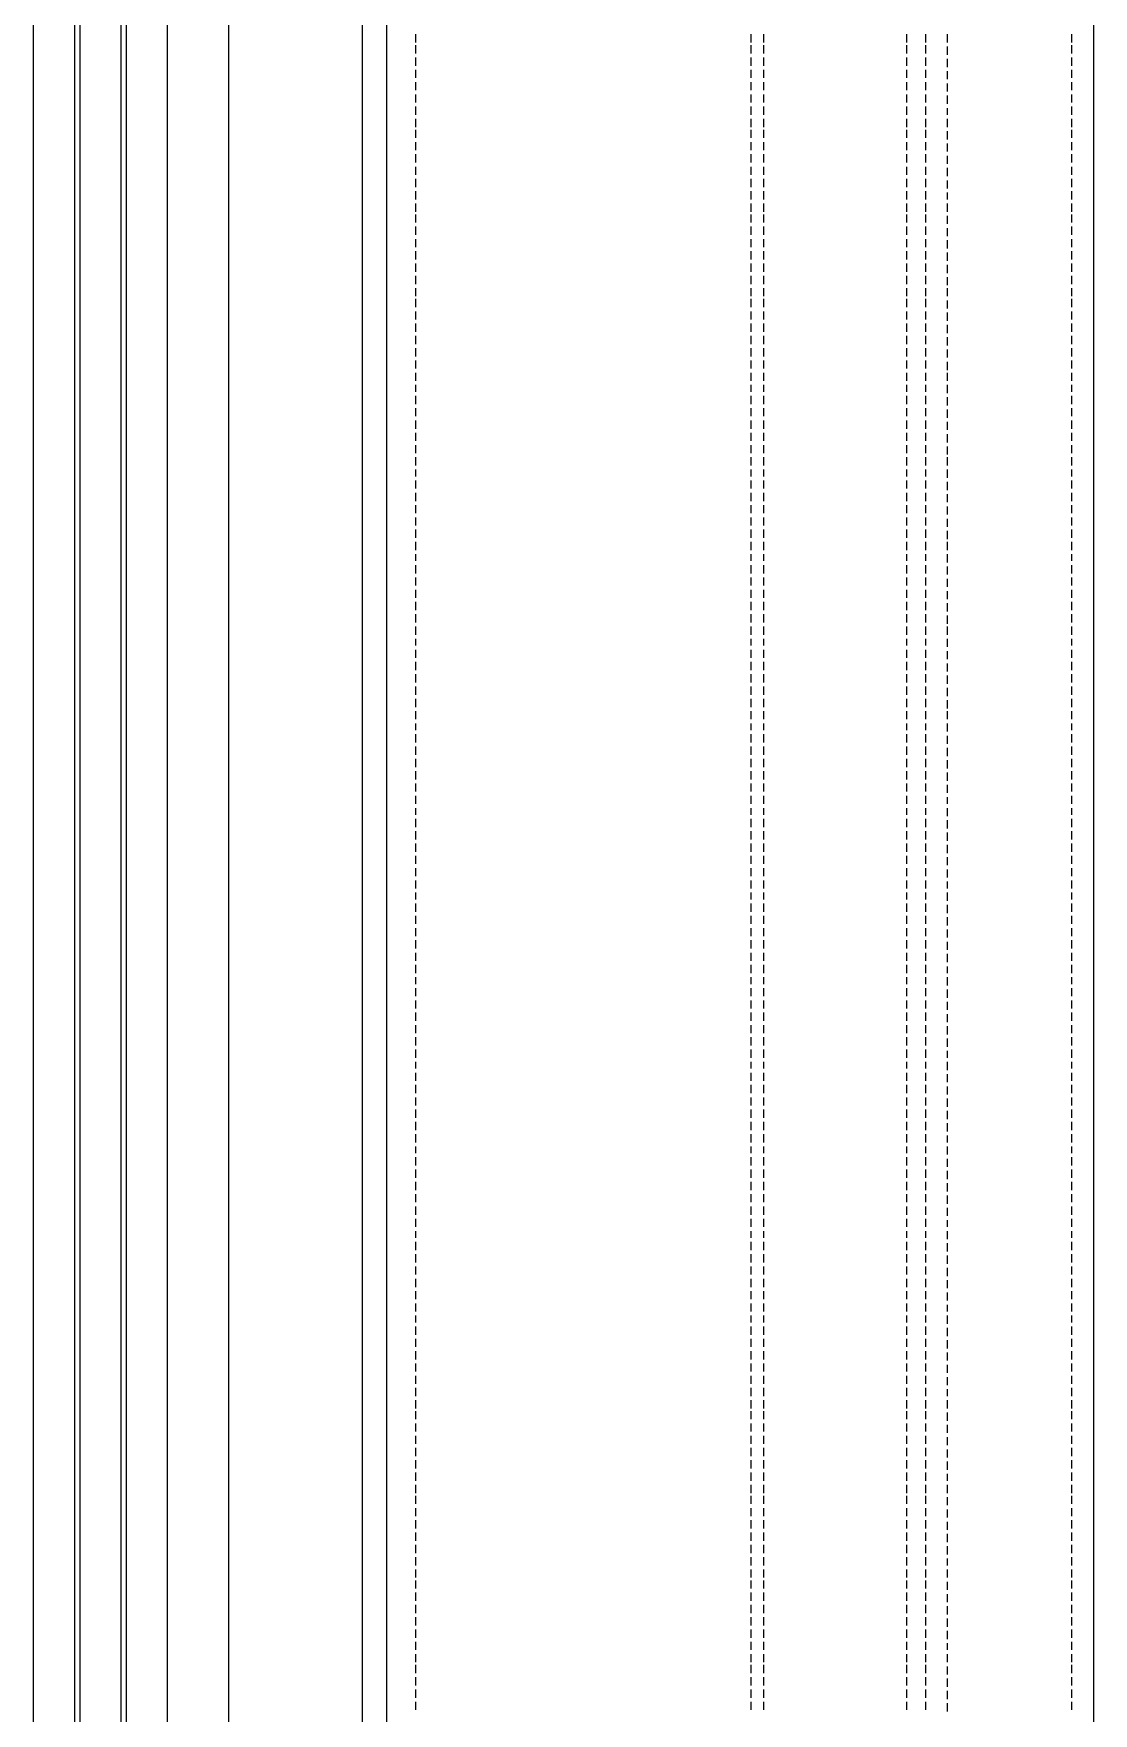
# Model space of a CAD drawing. Header units: millimetres. Extents: x 14345 to 64157, y -11631 to -3212.
# Drawn here: x 18835 to 19657, y -10333 to -9030 of the extents above; entities that cross this region are included whole.
import ezdxf

# ---------------------------------------------------------------- set-up
doc = ezdxf.new("R2010")
doc.units = ezdxf.units.MM
doc.header["$MEASUREMENT"] = 0
doc.layers.add('NewA-Zz_30_30-P_ExternalReferenceDrawing', color=7, linetype='Continuous')

msp = doc.modelspace()

# ---------------------------------------------------------------- linework, layer by layer
at = {"layer": 'NewA-Zz_30_30-P_ExternalReferenceDrawing', "linetype": 'Continuous', "flags": 128}
for points in [[(18834.6, -11313.3), (18834.6, -7577.4), (19089.6, -7577.4), (19089.6, -11313.3)], [(18866.3, -7577.4), (18866.3, -11313.3)], [(18870.5, -7577.4), (18870.5, -11313.3)], [(18902.3, -7577.4), (18902.3, -11313.3)], [(18906.5, -7577.4), (18906.5, -11313.3)], [(18938.3, -7577.4), (18938.3, -11313.3)], [(18985.9, -7577.4), (18985.9, -11313.3)], [(19108.7, -7783.8), (19656.9, -7783.8), (19656.9, -11313.3)], [(19108.7, -11313.3), (19108.7, -7783.8), (19656.9, -7783.8)], [(19130.9, -9030.5), (19130.9, -9036.9)], [(19130.9, -9039), (19130.9, -9045.3)], [(19391.2, -9030.5), (19391.2, -9036.9)], [(19391.2, -9039), (19391.2, -9045.3)], [(19400.8, -9030.5), (19400.8, -9036.9)], [(19400.8, -9039), (19400.8, -9045.3)], [(19511.9, -9030.5), (19511.9, -9036.9)], [(19511.9, -9039), (19511.9, -9045.3)], [(19526.7, -9030.5), (19526.7, -9036.9)], [(19526.7, -9039), (19526.7, -9045.3)], [(19543.6, -9036.9), (19543.6, -9030.5)], [(19543.6, -9046.4), (19543.6, -9040)], [(19639.9, -9030.5), (19639.9, -9036.9)], [(19639.9, -9039), (19639.9, -9045.3)], [(19130.9, -9048.5), (19130.9, -9054.9)], [(19391.2, -9048.5), (19391.2, -9054.9)], [(19400.8, -9048.5), (19400.8, -9054.9)], [(19511.9, -9048.5), (19511.9, -9054.9)], [(19526.7, -9048.5), (19526.7, -9054.9)], [(19543.6, -9055.9), (19543.6, -9049.6)], [(19639.9, -9048.5), (19639.9, -9054.9)], [(19130.9, -9058), (19130.9, -9064.4)], [(19391.2, -9058), (19391.2, -9064.4)], [(19400.8, -9058), (19400.8, -9064.4)], [(19511.9, -9058), (19511.9, -9064.4)], [(19526.7, -9058), (19526.7, -9064.4)], [(19543.6, -9065.4), (19543.6, -9059.1)], [(19639.9, -9058), (19639.9, -9064.4)], [(19130.9, -9067.6), (19130.9, -9073.9)], [(19130.9, -9077.1), (19130.9, -9083.4)], [(19391.2, -9067.6), (19391.2, -9073.9)], [(19391.2, -9077.1), (19391.2, -9083.4)], [(19400.8, -9067.6), (19400.8, -9073.9)], [(19400.8, -9077.1), (19400.8, -9083.4)], [(19511.9, -9067.6), (19511.9, -9073.9)], [(19511.9, -9077.1), (19511.9, -9083.4)], [(19526.7, -9067.6), (19526.7, -9073.9)], [(19526.7, -9077.1), (19526.7, -9083.4)], [(19543.6, -9075), (19543.6, -9068.6)], [(19543.6, -9084.5), (19543.6, -9078.1)], [(19639.9, -9067.6), (19639.9, -9073.9)], [(19639.9, -9077.1), (19639.9, -9083.4)], [(19130.9, -9086.6), (19130.9, -9093)], [(19391.2, -9086.6), (19391.2, -9093)], [(19400.8, -9086.6), (19400.8, -9093)], [(19511.9, -9086.6), (19511.9, -9093)], [(19526.7, -9086.6), (19526.7, -9093)], [(19543.6, -9093), (19543.6, -9087.7)], [(19639.9, -9086.6), (19639.9, -9093)], [(19130.9, -9096.1), (19130.9, -9102.5)], [(19130.9, -9104.6), (19130.9, -9110.9)], [(19391.2, -9096.1), (19391.2, -9102.5)], [(19391.2, -9104.6), (19391.2, -9110.9)], [(19400.8, -9096.1), (19400.8, -9102.5)], [(19400.8, -9104.6), (19400.8, -9110.9)], [(19511.9, -9096.1), (19511.9, -9102.5)], [(19511.9, -9104.6), (19511.9, -9110.9)], [(19526.7, -9096.1), (19526.7, -9102.5)], [(19526.7, -9104.6), (19526.7, -9110.9)], [(19543.6, -9102.5), (19543.6, -9096.1)], [(19543.6, -9112), (19543.6, -9105.7)], [(19639.9, -9096.1), (19639.9, -9102.5)], [(19639.9, -9104.6), (19639.9, -9110.9)], [(19130.9, -9114.1), (19130.9, -9120.5)], [(19391.2, -9114.1), (19391.2, -9120.5)], [(19400.8, -9114.1), (19400.8, -9120.5)], [(19511.9, -9114.1), (19511.9, -9120.5)], [(19526.7, -9114.1), (19526.7, -9120.5)], [(19543.6, -9121.5), (19543.6, -9115.2)], [(19639.9, -9114.1), (19639.9, -9120.5)], [(19130.9, -9123.6), (19130.9, -9130)], [(19391.2, -9123.6), (19391.2, -9130)], [(19400.8, -9123.6), (19400.8, -9130)], [(19511.9, -9123.6), (19511.9, -9130)], [(19526.7, -9123.6), (19526.7, -9130)], [(19543.6, -9131.1), (19543.6, -9124.7)], [(19639.9, -9123.6), (19639.9, -9130)], [(19130.9, -9133.2), (19130.9, -9139.5)], [(19130.9, -9142.7), (19130.9, -9149)], [(19391.2, -9133.2), (19391.2, -9139.5)], [(19391.2, -9142.7), (19391.2, -9149)], [(19400.8, -9133.2), (19400.8, -9139.5)], [(19400.8, -9142.7), (19400.8, -9149)], [(19511.9, -9133.2), (19511.9, -9139.5)], [(19511.9, -9142.7), (19511.9, -9149)], [(19526.7, -9133.2), (19526.7, -9139.5)], [(19526.7, -9142.7), (19526.7, -9149)], [(19543.6, -9140.6), (19543.6, -9134.2)], [(19543.6, -9150.1), (19543.6, -9143.8)], [(19639.9, -9133.2), (19639.9, -9139.5)], [(19639.9, -9142.7), (19639.9, -9149)], [(19130.9, -9152.2), (19130.9, -9158.6)], [(19391.2, -9152.2), (19391.2, -9158.6)], [(19400.8, -9152.2), (19400.8, -9158.6)], [(19511.9, -9152.2), (19511.9, -9158.6)], [(19526.7, -9152.2), (19526.7, -9158.6)], [(19543.6, -9158.6), (19543.6, -9153.3)], [(19639.9, -9152.2), (19639.9, -9158.6)], [(19130.9, -9161.7), (19130.9, -9168.1)], [(19130.9, -9170.2), (19130.9, -9176.6)], [(19391.2, -9161.7), (19391.2, -9168.1)], [(19391.2, -9170.2), (19391.2, -9176.6)], [(19400.8, -9161.7), (19400.8, -9168.1)], [(19400.8, -9170.2), (19400.8, -9176.6)], [(19511.9, -9161.7), (19511.9, -9168.1)], [(19511.9, -9170.2), (19511.9, -9176.6)], [(19526.7, -9161.7), (19526.7, -9168.1)], [(19526.7, -9170.2), (19526.7, -9176.6)], [(19543.6, -9168.1), (19543.6, -9161.7)], [(19543.6, -9177.6), (19543.6, -9171.3)], [(19639.9, -9161.7), (19639.9, -9168.1)], [(19639.9, -9170.2), (19639.9, -9176.6)], [(19130.9, -9179.7), (19130.9, -9186.1)], [(19391.2, -9179.7), (19391.2, -9186.1)], [(19400.8, -9179.7), (19400.8, -9186.1)], [(19511.9, -9179.7), (19511.9, -9186.1)], [(19526.7, -9179.7), (19526.7, -9186.1)], [(19543.6, -9187.1), (19543.6, -9180.8)], [(19639.9, -9179.7), (19639.9, -9186.1)], [(19130.9, -9189.3), (19130.9, -9195.6)], [(19391.2, -9189.3), (19391.2, -9195.6)], [(19400.8, -9189.3), (19400.8, -9195.6)], [(19511.9, -9189.3), (19511.9, -9195.6)], [(19526.7, -9189.3), (19526.7, -9195.6)], [(19543.6, -9196.7), (19543.6, -9190.3)], [(19639.9, -9189.3), (19639.9, -9195.6)], [(19130.9, -9198.8), (19130.9, -9205.1)], [(19130.9, -9208.3), (19130.9, -9214.7)], [(19391.2, -9198.8), (19391.2, -9205.1)], [(19391.2, -9208.3), (19391.2, -9214.7)], [(19400.8, -9198.8), (19400.8, -9205.1)], [(19400.8, -9208.3), (19400.8, -9214.7)], [(19511.9, -9198.8), (19511.9, -9205.1)], [(19511.9, -9208.3), (19511.9, -9214.7)], [(19526.7, -9198.8), (19526.7, -9205.1)], [(19526.7, -9208.3), (19526.7, -9214.7)], [(19543.6, -9206.2), (19543.6, -9199.8)], [(19543.6, -9215.7), (19543.6, -9209.4)], [(19639.9, -9198.8), (19639.9, -9205.1)], [(19639.9, -9208.3), (19639.9, -9214.7)], [(19130.9, -9217.8), (19130.9, -9224.2)], [(19391.2, -9217.8), (19391.2, -9224.2)], [(19400.8, -9217.8), (19400.8, -9224.2)], [(19511.9, -9217.8), (19511.9, -9224.2)], [(19526.7, -9217.8), (19526.7, -9224.2)], [(19543.6, -9225.2), (19543.6, -9218.9)], [(19639.9, -9217.8), (19639.9, -9224.2)], [(19130.9, -9227.4), (19130.9, -9233.7)], [(19130.9, -9235.8), (19130.9, -9242.2)], [(19391.2, -9227.4), (19391.2, -9233.7)], [(19391.2, -9235.8), (19391.2, -9242.2)], [(19400.8, -9227.4), (19400.8, -9233.7)], [(19400.8, -9235.8), (19400.8, -9242.2)], [(19511.9, -9227.4), (19511.9, -9233.7)], [(19511.9, -9235.8), (19511.9, -9242.2)], [(19526.7, -9227.4), (19526.7, -9233.7)], [(19526.7, -9235.8), (19526.7, -9242.2)], [(19543.6, -9233.7), (19543.6, -9227.4)], [(19543.6, -9243.2), (19543.6, -9236.9)], [(19639.9, -9227.4), (19639.9, -9233.7)], [(19639.9, -9235.8), (19639.9, -9242.2)], [(19130.9, -9245.4), (19130.9, -9251.7)], [(19391.2, -9245.4), (19391.2, -9251.7)], [(19400.8, -9245.4), (19400.8, -9251.7)], [(19511.9, -9245.4), (19511.9, -9251.7)], [(19526.7, -9245.4), (19526.7, -9251.7)], [(19543.6, -9252.8), (19543.6, -9246.4)], [(19639.9, -9245.4), (19639.9, -9251.7)], [(19130.9, -9254.9), (19130.9, -9261.2)], [(19391.2, -9254.9), (19391.2, -9261.2)], [(19400.8, -9254.9), (19400.8, -9261.2)], [(19511.9, -9254.9), (19511.9, -9261.2)], [(19526.7, -9254.9), (19526.7, -9261.2)], [(19543.6, -9262.3), (19543.6, -9255.9)], [(19639.9, -9254.9), (19639.9, -9261.2)], [(19130.9, -9264.4), (19130.9, -9270.8)], [(19130.9, -9273.9), (19130.9, -9280.3)], [(19391.2, -9264.4), (19391.2, -9270.8)], [(19391.2, -9273.9), (19391.2, -9280.3)], [(19400.8, -9264.4), (19400.8, -9270.8)], [(19400.8, -9273.9), (19400.8, -9280.3)], [(19511.9, -9264.4), (19511.9, -9270.8)], [(19511.9, -9273.9), (19511.9, -9280.3)], [(19526.7, -9264.4), (19526.7, -9270.8)], [(19526.7, -9273.9), (19526.7, -9280.3)], [(19543.6, -9271.8), (19543.6, -9265.5)], [(19543.6, -9281.3), (19543.6, -9275)], [(19639.9, -9264.4), (19639.9, -9270.8)], [(19639.9, -9273.9), (19639.9, -9280.3)], [(19130.9, -9283.5), (19130.9, -9289.8)], [(19391.2, -9283.5), (19391.2, -9289.8)], [(19400.8, -9283.5), (19400.8, -9289.8)], [(19511.9, -9283.5), (19511.9, -9289.8)], [(19526.7, -9283.5), (19526.7, -9289.8)], [(19543.6, -9290.9), (19543.6, -9284.5)], [(19639.9, -9283.5), (19639.9, -9289.8)], [(19130.9, -9293), (19130.9, -9299.3)], [(19391.2, -9293), (19391.2, -9299.3)], [(19400.8, -9293), (19400.8, -9299.3)], [(19511.9, -9293), (19511.9, -9299.3)], [(19526.7, -9293), (19526.7, -9299.3)], [(19543.6, -9299.3), (19543.6, -9293)], [(19639.9, -9293), (19639.9, -9299.3)], [(19130.9, -9302.5), (19130.9, -9307.8)], [(19130.9, -9311), (19130.9, -9317.3)], [(19391.2, -9302.5), (19391.2, -9307.8)], [(19391.2, -9311), (19391.2, -9317.3)], [(19400.8, -9302.5), (19400.8, -9307.8)], [(19400.8, -9311), (19400.8, -9317.3)], [(19511.9, -9302.5), (19511.9, -9307.8)], [(19511.9, -9311), (19511.9, -9317.3)], [(19526.7, -9302.5), (19526.7, -9307.8)], [(19526.7, -9311), (19526.7, -9317.3)], [(19543.6, -9308.9), (19543.6, -9302.5)], [(19543.6, -9318.4), (19543.6, -9312)], [(19639.9, -9302.5), (19639.9, -9307.8)], [(19639.9, -9311), (19639.9, -9317.3)], [(19130.9, -9320.5), (19130.9, -9326.8)], [(19391.2, -9320.5), (19391.2, -9326.8)], [(19400.8, -9320.5), (19400.8, -9326.8)], [(19511.9, -9320.5), (19511.9, -9326.8)], [(19526.7, -9320.5), (19526.7, -9326.8)], [(19543.6, -9327.9), (19543.6, -9321.6)], [(19639.9, -9320.5), (19639.9, -9326.8)], [(19130.9, -9330), (19130.9, -9336.4)], [(19130.9, -9339.5), (19130.9, -9345.9)], [(19391.2, -9330), (19391.2, -9336.4)], [(19391.2, -9339.5), (19391.2, -9345.9)], [(19400.8, -9330), (19400.8, -9336.4)], [(19400.8, -9339.5), (19400.8, -9345.9)], [(19511.9, -9330), (19511.9, -9336.4)], [(19511.9, -9339.5), (19511.9, -9345.9)], [(19526.7, -9330), (19526.7, -9336.4)], [(19526.7, -9339.5), (19526.7, -9345.9)], [(19543.6, -9337.4), (19543.6, -9331.1)], [(19543.6, -9347), (19543.6, -9340.6)], [(19639.9, -9330), (19639.9, -9336.4)], [(19639.9, -9339.5), (19639.9, -9345.9)], [(19130.9, -9349.1), (19130.9, -9355.4)], [(19391.2, -9349.1), (19391.2, -9355.4)], [(19400.8, -9349.1), (19400.8, -9355.4)], [(19511.9, -9349.1), (19511.9, -9355.4)], [(19526.7, -9349.1), (19526.7, -9355.4)], [(19543.6, -9356.5), (19543.6, -9350.1)], [(19639.9, -9349.1), (19639.9, -9355.4)], [(19130.9, -9358.6), (19130.9, -9364.9)], [(19391.2, -9358.6), (19391.2, -9364.9)], [(19400.8, -9358.6), (19400.8, -9364.9)], [(19511.9, -9358.6), (19511.9, -9364.9)], [(19526.7, -9358.6), (19526.7, -9364.9)], [(19543.6, -9364.9), (19543.6, -9358.6)], [(19639.9, -9358.6), (19639.9, -9364.9)], [(19130.9, -9368.1), (19130.9, -9373.4)], [(19130.9, -9376.6), (19130.9, -9382.9)], [(19391.2, -9368.1), (19391.2, -9373.4)], [(19391.2, -9376.6), (19391.2, -9382.9)], [(19400.8, -9368.1), (19400.8, -9373.4)], [(19400.8, -9376.6), (19400.8, -9382.9)], [(19511.9, -9368.1), (19511.9, -9373.4)], [(19511.9, -9376.6), (19511.9, -9382.9)], [(19526.7, -9368.1), (19526.7, -9373.4)], [(19526.7, -9376.6), (19526.7, -9382.9)], [(19543.6, -9374.5), (19543.6, -9368.1)], [(19543.6, -9384), (19543.6, -9377.6)], [(19639.9, -9368.1), (19639.9, -9373.4)], [(19639.9, -9376.6), (19639.9, -9382.9)], [(19130.9, -9386.1), (19130.9, -9392.5)], [(19391.2, -9386.1), (19391.2, -9392.5)], [(19400.8, -9386.1), (19400.8, -9392.5)], [(19511.9, -9386.1), (19511.9, -9392.5)], [(19526.7, -9386.1), (19526.7, -9392.5)], [(19543.6, -9393.5), (19543.6, -9387.2)], [(19639.9, -9386.1), (19639.9, -9392.5)], [(19130.9, -9395.6), (19130.9, -9402)], [(19130.9, -9405.2), (19130.9, -9411.5)], [(19391.2, -9395.6), (19391.2, -9402)], [(19391.2, -9405.2), (19391.2, -9411.5)], [(19400.8, -9395.6), (19400.8, -9402)], [(19400.8, -9405.2), (19400.8, -9411.5)], [(19511.9, -9395.6), (19511.9, -9402)], [(19511.9, -9405.2), (19511.9, -9411.5)], [(19526.7, -9395.6), (19526.7, -9402)], [(19526.7, -9405.2), (19526.7, -9411.5)], [(19543.6, -9403), (19543.6, -9396.7)], [(19543.6, -9412.6), (19543.6, -9406.2)], [(19639.9, -9395.6), (19639.9, -9402)], [(19639.9, -9405.2), (19639.9, -9411.5)], [(19130.9, -9414.7), (19130.9, -9421)], [(19391.2, -9414.7), (19391.2, -9421)], [(19400.8, -9414.7), (19400.8, -9421)], [(19511.9, -9414.7), (19511.9, -9421)], [(19526.7, -9414.7), (19526.7, -9421)], [(19543.6, -9422.1), (19543.6, -9415.7)], [(19639.9, -9414.7), (19639.9, -9421)], [(19130.9, -9424.2), (19130.9, -9430.6)], [(19391.2, -9424.2), (19391.2, -9430.6)], [(19400.8, -9424.2), (19400.8, -9430.6)], [(19511.9, -9424.2), (19511.9, -9430.6)], [(19526.7, -9424.2), (19526.7, -9430.6)], [(19543.6, -9430.6), (19543.6, -9424.2)], [(19639.9, -9424.2), (19639.9, -9430.6)], [(19130.9, -9433.7), (19130.9, -9439)], [(19130.9, -9442.2), (19130.9, -9448.6)], [(19391.2, -9433.7), (19391.2, -9439)], [(19391.2, -9442.2), (19391.2, -9448.6)], [(19400.8, -9433.7), (19400.8, -9439)], [(19400.8, -9442.2), (19400.8, -9448.6)], [(19511.9, -9433.7), (19511.9, -9439)], [(19511.9, -9442.2), (19511.9, -9448.6)], [(19526.7, -9433.7), (19526.7, -9439)], [(19526.7, -9442.2), (19526.7, -9448.6)], [(19543.6, -9440.1), (19543.6, -9433.7)], [(19543.6, -9449.6), (19543.6, -9443.3)], [(19639.9, -9433.7), (19639.9, -9439)], [(19639.9, -9442.2), (19639.9, -9448.6)], [(19130.9, -9451.7), (19130.9, -9458.1)], [(19391.2, -9451.7), (19391.2, -9458.1)], [(19400.8, -9451.7), (19400.8, -9458.1)], [(19511.9, -9451.7), (19511.9, -9458.1)], [(19526.7, -9451.7), (19526.7, -9458.1)], [(19543.6, -9459.1), (19543.6, -9452.8)], [(19639.9, -9451.7), (19639.9, -9458.1)], [(19130.9, -9461.3), (19130.9, -9467.6)], [(19130.9, -9470.8), (19130.9, -9477.1)], [(19391.2, -9461.3), (19391.2, -9467.6)], [(19391.2, -9470.8), (19391.2, -9477.1)], [(19400.8, -9461.3), (19400.8, -9467.6)], [(19400.8, -9470.8), (19400.8, -9477.1)], [(19511.9, -9461.3), (19511.9, -9467.6)], [(19511.9, -9470.8), (19511.9, -9477.1)], [(19526.7, -9461.3), (19526.7, -9467.6)], [(19526.7, -9470.8), (19526.7, -9477.1)], [(19543.6, -9468.7), (19543.6, -9462.3)], [(19639.9, -9461.3), (19639.9, -9467.6)], [(19639.9, -9470.8), (19639.9, -9477.1)], [(19130.9, -9480.3), (19130.9, -9486.7)], [(19391.2, -9480.3), (19391.2, -9486.7)], [(19400.8, -9480.3), (19400.8, -9486.7)], [(19511.9, -9480.3), (19511.9, -9486.7)], [(19526.7, -9480.3), (19526.7, -9486.7)], [(19543.6, -9478.2), (19543.6, -9471.8)], [(19543.6, -9487.7), (19543.6, -9481.4)], [(19639.9, -9480.3), (19639.9, -9486.7)], [(19130.9, -9489.8), (19130.9, -9496.2)], [(19391.2, -9489.8), (19391.2, -9496.2)], [(19400.8, -9489.8), (19400.8, -9496.2)], [(19511.9, -9489.8), (19511.9, -9496.2)], [(19526.7, -9489.8), (19526.7, -9496.2)], [(19543.6, -9496.2), (19543.6, -9489.8)], [(19639.9, -9489.8), (19639.9, -9496.2)], [(19130.9, -9499.4), (19130.9, -9504.6)], [(19130.9, -9507.8), (19130.9, -9514.2)], [(19391.2, -9499.4), (19391.2, -9504.6)], [(19391.2, -9507.8), (19391.2, -9514.2)], [(19400.8, -9499.4), (19400.8, -9504.6)], [(19400.8, -9507.8), (19400.8, -9514.2)], [(19511.9, -9499.4), (19511.9, -9504.6)], [(19511.9, -9507.8), (19511.9, -9514.2)], [(19526.7, -9499.4), (19526.7, -9504.6)], [(19526.7, -9507.8), (19526.7, -9514.2)], [(19543.6, -9505.7), (19543.6, -9499.4)], [(19543.6, -9515.2), (19543.6, -9508.9)], [(19639.9, -9499.4), (19639.9, -9504.6)], [(19639.9, -9507.8), (19639.9, -9514.2)], [(19130.9, -9517.3), (19130.9, -9523.7)], [(19391.2, -9517.3), (19391.2, -9523.7)], [(19400.8, -9517.3), (19400.8, -9523.7)], [(19511.9, -9517.3), (19511.9, -9523.7)], [(19526.7, -9517.3), (19526.7, -9523.7)], [(19543.6, -9524.8), (19543.6, -9518.4)], [(19639.9, -9517.3), (19639.9, -9523.7)], [(19130.9, -9526.9), (19130.9, -9533.2)], [(19130.9, -9536.4), (19130.9, -9542.7)], [(19391.2, -9526.9), (19391.2, -9533.2)], [(19391.2, -9536.4), (19391.2, -9542.7)], [(19400.8, -9526.9), (19400.8, -9533.2)], [(19400.8, -9536.4), (19400.8, -9542.7)], [(19511.9, -9526.9), (19511.9, -9533.2)], [(19511.9, -9536.4), (19511.9, -9542.7)], [(19526.7, -9526.9), (19526.7, -9533.2)], [(19526.7, -9536.4), (19526.7, -9542.7)], [(19543.6, -9534.3), (19543.6, -9527.9)], [(19639.9, -9526.9), (19639.9, -9533.2)], [(19639.9, -9536.4), (19639.9, -9542.7)], [(19130.9, -9545.9), (19130.9, -9552.3)], [(19391.2, -9545.9), (19391.2, -9552.3)], [(19400.8, -9545.9), (19400.8, -9552.3)], [(19511.9, -9545.9), (19511.9, -9552.3)], [(19526.7, -9545.9), (19526.7, -9552.3)], [(19543.6, -9543.8), (19543.6, -9537.5)], [(19543.6, -9553.3), (19543.6, -9547)], [(19639.9, -9545.9), (19639.9, -9552.3)], [(19130.9, -9555.4), (19130.9, -9561.8)], [(19391.2, -9555.4), (19391.2, -9561.8)], [(19400.8, -9555.4), (19400.8, -9561.8)], [(19511.9, -9555.4), (19511.9, -9561.8)], [(19526.7, -9555.4), (19526.7, -9561.8)], [(19543.6, -9561.8), (19543.6, -9555.4)], [(19639.9, -9555.4), (19639.9, -9561.8)], [(19130.9, -9565), (19130.9, -9570.3)], [(19130.9, -9573.4), (19130.9, -9579.8)], [(19391.2, -9565), (19391.2, -9570.3)], [(19391.2, -9573.4), (19391.2, -9579.8)], [(19400.8, -9565), (19400.8, -9570.3)], [(19400.8, -9573.4), (19400.8, -9579.8)], [(19511.9, -9565), (19511.9, -9570.3)], [(19511.9, -9573.4), (19511.9, -9579.8)], [(19526.7, -9565), (19526.7, -9570.3)], [(19526.7, -9573.4), (19526.7, -9579.8)], [(19543.6, -9571.3), (19543.6, -9565)], [(19543.6, -9580.8), (19543.6, -9574.5)], [(19639.9, -9565), (19639.9, -9570.3)], [(19639.9, -9573.4), (19639.9, -9579.8)], [(19130.9, -9583), (19130.9, -9589.3)], [(19391.2, -9583), (19391.2, -9589.3)], [(19400.8, -9583), (19400.8, -9589.3)], [(19511.9, -9583), (19511.9, -9589.3)], [(19526.7, -9583), (19526.7, -9589.3)], [(19543.6, -9590.4), (19543.6, -9584)], [(19639.9, -9583), (19639.9, -9589.3)], [(19130.9, -9592.5), (19130.9, -9598.8)], [(19391.2, -9592.5), (19391.2, -9598.8)], [(19400.8, -9592.5), (19400.8, -9598.8)], [(19511.9, -9592.5), (19511.9, -9598.8)], [(19526.7, -9592.5), (19526.7, -9598.8)], [(19543.6, -9599.9), (19543.6, -9593.5)], [(19639.9, -9592.5), (19639.9, -9598.8)], [(19130.9, -9602), (19130.9, -9608.4)], [(19130.9, -9611.5), (19130.9, -9617.9)], [(19391.2, -9602), (19391.2, -9608.4)], [(19391.2, -9611.5), (19391.2, -9617.9)], [(19400.8, -9602), (19400.8, -9608.4)], [(19400.8, -9611.5), (19400.8, -9617.9)], [(19511.9, -9602), (19511.9, -9608.4)], [(19511.9, -9611.5), (19511.9, -9617.9)], [(19526.7, -9602), (19526.7, -9608.4)], [(19526.7, -9611.5), (19526.7, -9617.9)], [(19543.6, -9609.4), (19543.6, -9603.1)], [(19543.6, -9618.9), (19543.6, -9612.6)], [(19639.9, -9602), (19639.9, -9608.4)], [(19639.9, -9611.5), (19639.9, -9617.9)], [(19130.9, -9621.1), (19130.9, -9627.4)], [(19391.2, -9621.1), (19391.2, -9627.4)], [(19400.8, -9621.1), (19400.8, -9627.4)], [(19511.9, -9621.1), (19511.9, -9627.4)], [(19526.7, -9621.1), (19526.7, -9627.4)], [(19543.6, -9627.4), (19543.6, -9622.1)], [(19639.9, -9621.1), (19639.9, -9627.4)], [(19130.9, -9630.6), (19130.9, -9635.9)], [(19130.9, -9639.1), (19130.9, -9645.4)], [(19391.2, -9630.6), (19391.2, -9635.9)], [(19391.2, -9639.1), (19391.2, -9645.4)], [(19400.8, -9630.6), (19400.8, -9635.9)], [(19400.8, -9639.1), (19400.8, -9645.4)], [(19511.9, -9630.6), (19511.9, -9635.9)], [(19511.9, -9639.1), (19511.9, -9645.4)], [(19526.7, -9630.6), (19526.7, -9635.9)], [(19526.7, -9639.1), (19526.7, -9645.4)], [(19543.6, -9636.9), (19543.6, -9630.6)], [(19543.6, -9646.5), (19543.6, -9640.1)], [(19639.9, -9630.6), (19639.9, -9635.9)], [(19639.9, -9639.1), (19639.9, -9645.4)], [(19130.9, -9648.6), (19130.9, -9654.9)], [(19391.2, -9648.6), (19391.2, -9654.9)], [(19400.8, -9648.6), (19400.8, -9654.9)], [(19511.9, -9648.6), (19511.9, -9654.9)], [(19526.7, -9648.6), (19526.7, -9654.9)], [(19543.6, -9656), (19543.6, -9649.6)], [(19639.9, -9648.6), (19639.9, -9654.9)], [(19130.9, -9658.1), (19130.9, -9664.5)], [(19391.2, -9658.1), (19391.2, -9664.5)], [(19400.8, -9658.1), (19400.8, -9664.5)], [(19511.9, -9658.1), (19511.9, -9664.5)], [(19526.7, -9658.1), (19526.7, -9664.5)], [(19543.6, -9665.5), (19543.6, -9659.2)], [(19639.9, -9658.1), (19639.9, -9664.5)], [(19130.9, -9667.6), (19130.9, -9674)], [(19130.9, -9677.2), (19130.9, -9683.5)], [(19391.2, -9667.6), (19391.2, -9674)], [(19391.2, -9677.2), (19391.2, -9683.5)], [(19400.8, -9667.6), (19400.8, -9674)], [(19400.8, -9677.2), (19400.8, -9683.5)], [(19511.9, -9667.6), (19511.9, -9674)], [(19511.9, -9677.2), (19511.9, -9683.5)], [(19526.7, -9667.6), (19526.7, -9674)], [(19526.7, -9677.2), (19526.7, -9683.5)], [(19543.6, -9675), (19543.6, -9668.7)], [(19543.6, -9684.6), (19543.6, -9678.2)], [(19639.9, -9667.6), (19639.9, -9674)], [(19639.9, -9677.2), (19639.9, -9683.5)], [(19130.9, -9686.7), (19130.9, -9693)], [(19391.2, -9686.7), (19391.2, -9693)], [(19400.8, -9686.7), (19400.8, -9693)], [(19511.9, -9686.7), (19511.9, -9693)], [(19526.7, -9686.7), (19526.7, -9693)], [(19543.6, -9693), (19543.6, -9687.7)], [(19639.9, -9686.7), (19639.9, -9693)], [(19130.9, -9696.2), (19130.9, -9701.5)], [(19130.9, -9704.7), (19130.9, -9711)], [(19391.2, -9696.2), (19391.2, -9701.5)], [(19391.2, -9704.7), (19391.2, -9711)], [(19400.8, -9696.2), (19400.8, -9701.5)], [(19400.8, -9704.7), (19400.8, -9711)], [(19511.9, -9696.2), (19511.9, -9701.5)], [(19511.9, -9704.7), (19511.9, -9711)], [(19526.7, -9696.2), (19526.7, -9701.5)], [(19526.7, -9704.7), (19526.7, -9711)], [(19543.6, -9702.6), (19543.6, -9696.2)], [(19543.6, -9712.1), (19543.6, -9705.7)], [(19639.9, -9696.2), (19639.9, -9701.5)], [(19639.9, -9704.7), (19639.9, -9711)], [(19130.9, -9714.2), (19130.9, -9720.5)], [(19391.2, -9714.2), (19391.2, -9720.5)], [(19400.8, -9714.2), (19400.8, -9720.5)], [(19511.9, -9714.2), (19511.9, -9720.5)], [(19526.7, -9714.2), (19526.7, -9720.5)], [(19543.6, -9721.6), (19543.6, -9715.3)], [(19639.9, -9714.2), (19639.9, -9720.5)], [(19130.9, -9723.7), (19130.9, -9730.1)], [(19391.2, -9723.7), (19391.2, -9730.1)], [(19400.8, -9723.7), (19400.8, -9730.1)], [(19511.9, -9723.7), (19511.9, -9730.1)], [(19526.7, -9723.7), (19526.7, -9730.1)], [(19543.6, -9731.1), (19543.6, -9724.8)], [(19639.9, -9723.7), (19639.9, -9730.1)], [(19130.9, -9733.2), (19130.9, -9739.6)], [(19130.9, -9742.8), (19130.9, -9749.1)], [(19391.2, -9733.2), (19391.2, -9739.6)], [(19391.2, -9742.8), (19391.2, -9749.1)], [(19400.8, -9733.2), (19400.8, -9739.6)], [(19400.8, -9742.8), (19400.8, -9749.1)], [(19511.9, -9733.2), (19511.9, -9739.6)], [(19511.9, -9742.8), (19511.9, -9749.1)], [(19526.7, -9733.2), (19526.7, -9739.6)], [(19526.7, -9742.8), (19526.7, -9749.1)], [(19543.6, -9740.7), (19543.6, -9734.3)], [(19543.6, -9750.2), (19543.6, -9743.8)], [(19639.9, -9733.2), (19639.9, -9739.6)], [(19639.9, -9742.8), (19639.9, -9749.1)], [(19130.9, -9752.3), (19130.9, -9758.6)], [(19391.2, -9752.3), (19391.2, -9758.6)], [(19400.8, -9752.3), (19400.8, -9758.6)], [(19511.9, -9752.3), (19511.9, -9758.6)], [(19526.7, -9752.3), (19526.7, -9758.6)], [(19543.6, -9758.6), (19543.6, -9753.4)], [(19639.9, -9752.3), (19639.9, -9758.6)], [(19130.9, -9761.8), (19130.9, -9767.1)], [(19130.9, -9770.3), (19130.9, -9776.6)], [(19391.2, -9761.8), (19391.2, -9767.1)], [(19391.2, -9770.3), (19391.2, -9776.6)], [(19400.8, -9761.8), (19400.8, -9767.1)], [(19400.8, -9770.3), (19400.8, -9776.6)], [(19511.9, -9761.8), (19511.9, -9767.1)], [(19511.9, -9770.3), (19511.9, -9776.6)], [(19526.7, -9761.8), (19526.7, -9767.1)], [(19526.7, -9770.3), (19526.7, -9776.6)], [(19543.6, -9768.2), (19543.6, -9761.8)], [(19639.9, -9761.8), (19639.9, -9767.1)], [(19639.9, -9770.3), (19639.9, -9776.6)], [(19130.9, -9779.8), (19130.9, -9786.2)], [(19391.2, -9779.8), (19391.2, -9786.2)], [(19400.8, -9779.8), (19400.8, -9786.2)], [(19511.9, -9779.8), (19511.9, -9786.2)], [(19526.7, -9779.8), (19526.7, -9786.2)], [(19543.6, -9777.7), (19543.6, -9771.3)], [(19543.6, -9787.2), (19543.6, -9780.9)], [(19639.9, -9779.8), (19639.9, -9786.2)], [(19130.9, -9789.3), (19130.9, -9795.7)], [(19391.2, -9789.3), (19391.2, -9795.7)], [(19400.8, -9789.3), (19400.8, -9795.7)], [(19511.9, -9789.3), (19511.9, -9795.7)], [(19526.7, -9789.3), (19526.7, -9795.7)], [(19543.6, -9796.7), (19543.6, -9790.4)], [(19639.9, -9789.3), (19639.9, -9795.7)], [(19130.9, -9798.9), (19130.9, -9805.2)], [(19130.9, -9808.4), (19130.9, -9814.7)], [(19391.2, -9798.9), (19391.2, -9805.2)], [(19391.2, -9808.4), (19391.2, -9814.7)], [(19400.8, -9798.9), (19400.8, -9805.2)], [(19400.8, -9808.4), (19400.8, -9814.7)], [(19511.9, -9798.9), (19511.9, -9805.2)], [(19511.9, -9808.4), (19511.9, -9814.7)], [(19526.7, -9798.9), (19526.7, -9805.2)], [(19526.7, -9808.4), (19526.7, -9814.7)], [(19543.6, -9806.3), (19543.6, -9799.9)], [(19543.6, -9815.8), (19543.6, -9809.4)], [(19639.9, -9798.9), (19639.9, -9805.2)], [(19639.9, -9808.4), (19639.9, -9814.7)], [(19130.9, -9817.9), (19130.9, -9824.3)], [(19391.2, -9817.9), (19391.2, -9824.3)], [(19400.8, -9817.9), (19400.8, -9824.3)], [(19511.9, -9817.9), (19511.9, -9824.3)], [(19526.7, -9817.9), (19526.7, -9824.3)], [(19543.6, -9824.3), (19543.6, -9819)], [(19639.9, -9817.9), (19639.9, -9824.3)], [(19130.9, -9827.4), (19130.9, -9832.7)], [(19130.9, -9835.9), (19130.9, -9842.3)], [(19391.2, -9827.4), (19391.2, -9832.7)], [(19391.2, -9835.9), (19391.2, -9842.3)], [(19400.8, -9827.4), (19400.8, -9832.7)], [(19400.8, -9835.9), (19400.8, -9842.3)], [(19511.9, -9827.4), (19511.9, -9832.7)], [(19511.9, -9835.9), (19511.9, -9842.3)], [(19526.7, -9827.4), (19526.7, -9832.7)], [(19526.7, -9835.9), (19526.7, -9842.3)], [(19543.6, -9833.8), (19543.6, -9827.4)], [(19639.9, -9827.4), (19639.9, -9832.7)], [(19639.9, -9835.9), (19639.9, -9842.3)], [(19130.9, -9845.4), (19130.9, -9851.8)], [(19391.2, -9845.4), (19391.2, -9851.8)], [(19400.8, -9845.4), (19400.8, -9851.8)], [(19511.9, -9845.4), (19511.9, -9851.8)], [(19526.7, -9845.4), (19526.7, -9851.8)], [(19543.6, -9843.3), (19543.6, -9837)], [(19543.6, -9852.8), (19543.6, -9846.5)], [(19639.9, -9845.4), (19639.9, -9851.8)], [(19130.9, -9855), (19130.9, -9861.3)], [(19391.2, -9855), (19391.2, -9861.3)], [(19400.8, -9855), (19400.8, -9861.3)], [(19511.9, -9855), (19511.9, -9861.3)], [(19526.7, -9855), (19526.7, -9861.3)], [(19543.6, -9862.4), (19543.6, -9856)], [(19639.9, -9855), (19639.9, -9861.3)], [(19130.9, -9864.5), (19130.9, -9870.8)], [(19130.9, -9874), (19130.9, -9880.4)], [(19391.2, -9864.5), (19391.2, -9870.8)], [(19391.2, -9874), (19391.2, -9880.4)], [(19400.8, -9864.5), (19400.8, -9870.8)], [(19400.8, -9874), (19400.8, -9880.4)], [(19511.9, -9864.5), (19511.9, -9870.8)], [(19511.9, -9874), (19511.9, -9880.4)], [(19526.7, -9864.5), (19526.7, -9870.8)], [(19526.7, -9874), (19526.7, -9880.4)], [(19543.6, -9871.9), (19543.6, -9865.5)], [(19543.6, -9881.4), (19543.6, -9875.1)], [(19639.9, -9864.5), (19639.9, -9870.8)], [(19639.9, -9874), (19639.9, -9880.4)], [(19130.9, -9883.5), (19130.9, -9889.9)], [(19391.2, -9883.5), (19391.2, -9889.9)], [(19400.8, -9883.5), (19400.8, -9889.9)], [(19511.9, -9883.5), (19511.9, -9889.9)], [(19526.7, -9883.5), (19526.7, -9889.9)], [(19543.6, -9889.9), (19543.6, -9884.6)], [(19639.9, -9883.5), (19639.9, -9889.9)], [(19130.9, -9893.1), (19130.9, -9898.3)], [(19391.2, -9893.1), (19391.2, -9898.3)], [(19400.8, -9893.1), (19400.8, -9898.3)], [(19511.9, -9893.1), (19511.9, -9898.3)], [(19526.7, -9893.1), (19526.7, -9898.3)], [(19543.6, -9899.4), (19543.6, -9893.1)], [(19639.9, -9893.1), (19639.9, -9898.3)], [(19130.9, -9901.5), (19130.9, -9907.9)], [(19130.9, -9911), (19130.9, -9917.4)], [(19391.2, -9901.5), (19391.2, -9907.9)], [(19391.2, -9911), (19391.2, -9917.4)], [(19400.8, -9901.5), (19400.8, -9907.9)], [(19400.8, -9911), (19400.8, -9917.4)], [(19511.9, -9901.5), (19511.9, -9907.9)], [(19511.9, -9911), (19511.9, -9917.4)], [(19526.7, -9901.5), (19526.7, -9907.9)], [(19526.7, -9911), (19526.7, -9917.4)], [(19543.6, -9908.9), (19543.6, -9902.6)], [(19543.6, -9918.5), (19543.6, -9912.1)], [(19639.9, -9901.5), (19639.9, -9907.9)], [(19639.9, -9911), (19639.9, -9917.4)], [(19130.9, -9920.6), (19130.9, -9926.9)], [(19391.2, -9920.6), (19391.2, -9926.9)], [(19400.8, -9920.6), (19400.8, -9926.9)], [(19511.9, -9920.6), (19511.9, -9926.9)], [(19526.7, -9920.6), (19526.7, -9926.9)], [(19543.6, -9928), (19543.6, -9921.6)], [(19639.9, -9920.6), (19639.9, -9926.9)], [(19130.9, -9930.1), (19130.9, -9936.4)], [(19130.9, -9939.6), (19130.9, -9946)], [(19391.2, -9930.1), (19391.2, -9936.4)], [(19391.2, -9939.6), (19391.2, -9946)], [(19400.8, -9930.1), (19400.8, -9936.4)], [(19400.8, -9939.6), (19400.8, -9946)], [(19511.9, -9930.1), (19511.9, -9936.4)], [(19511.9, -9939.6), (19511.9, -9946)], [(19526.7, -9930.1), (19526.7, -9936.4)], [(19526.7, -9939.6), (19526.7, -9946)], [(19543.6, -9937.5), (19543.6, -9931.2)], [(19639.9, -9930.1), (19639.9, -9936.4)], [(19639.9, -9939.6), (19639.9, -9946)], [(19130.9, -9949.1), (19130.9, -9955.5)], [(19391.2, -9949.1), (19391.2, -9955.5)], [(19400.8, -9949.1), (19400.8, -9955.5)], [(19511.9, -9949.1), (19511.9, -9955.5)], [(19526.7, -9949.1), (19526.7, -9955.5)], [(19543.6, -9947), (19543.6, -9940.7)], [(19543.6, -9955.5), (19543.6, -9950.2)], [(19639.9, -9949.1), (19639.9, -9955.5)], [(19130.9, -9958.7), (19130.9, -9964)], [(19391.2, -9958.7), (19391.2, -9964)], [(19400.8, -9958.7), (19400.8, -9964)], [(19511.9, -9958.7), (19511.9, -9964)], [(19526.7, -9958.7), (19526.7, -9964)], [(19543.6, -9965), (19543.6, -9958.7)], [(19639.9, -9958.7), (19639.9, -9964)], [(19130.9, -9967.1), (19130.9, -9973.5)], [(19130.9, -9976.7), (19130.9, -9983)], [(19391.2, -9967.1), (19391.2, -9973.5)], [(19391.2, -9976.7), (19391.2, -9983)], [(19400.8, -9967.1), (19400.8, -9973.5)], [(19400.8, -9976.7), (19400.8, -9983)], [(19511.9, -9967.1), (19511.9, -9973.5)], [(19511.9, -9976.7), (19511.9, -9983)], [(19526.7, -9967.1), (19526.7, -9973.5)], [(19526.7, -9976.7), (19526.7, -9983)], [(19543.6, -9974.5), (19543.6, -9968.2)], [(19543.6, -9984.1), (19543.6, -9977.7)], [(19639.9, -9967.1), (19639.9, -9973.5)], [(19639.9, -9976.7), (19639.9, -9983)], [(19130.9, -9986.2), (19130.9, -9992.5)], [(19391.2, -9986.2), (19391.2, -9992.5)], [(19400.8, -9986.2), (19400.8, -9992.5)], [(19511.9, -9986.2), (19511.9, -9992.5)], [(19526.7, -9986.2), (19526.7, -9992.5)], [(19543.6, -9993.6), (19543.6, -9987.2)], [(19639.9, -9986.2), (19639.9, -9992.5)], [(19130.9, -9995.7), (19130.9, -10002.1)], [(19130.9, -10005.2), (19130.9, -10011.6)], [(19391.2, -9995.7), (19391.2, -10002.1)], [(19391.2, -10005.2), (19391.2, -10011.6)], [(19400.8, -9995.7), (19400.8, -10002.1)], [(19400.8, -10005.2), (19400.8, -10011.6)], [(19511.9, -9995.7), (19511.9, -10002.1)], [(19511.9, -10005.2), (19511.9, -10011.6)], [(19526.7, -9995.7), (19526.7, -10002.1)], [(19526.7, -10005.2), (19526.7, -10011.6)], [(19543.6, -10003.1), (19543.6, -9996.8)], [(19639.9, -9995.7), (19639.9, -10002.1)], [(19639.9, -10005.2), (19639.9, -10011.6)], [(19130.9, -10014.8), (19130.9, -10021.1)], [(19391.2, -10014.8), (19391.2, -10021.1)], [(19400.8, -10014.8), (19400.8, -10021.1)], [(19511.9, -10014.8), (19511.9, -10021.1)], [(19526.7, -10014.8), (19526.7, -10021.1)], [(19543.6, -10012.6), (19543.6, -10006.3)], [(19543.6, -10021.1), (19543.6, -10015.8)], [(19639.9, -10014.8), (19639.9, -10021.1)], [(19130.9, -10024.3), (19130.9, -10029.6)], [(19391.2, -10024.3), (19391.2, -10029.6)], [(19400.8, -10024.3), (19400.8, -10029.6)], [(19511.9, -10024.3), (19511.9, -10029.6)], [(19526.7, -10024.3), (19526.7, -10029.6)], [(19543.6, -10030.6), (19543.6, -10024.3)], [(19639.9, -10024.3), (19639.9, -10029.6)], [(19130.9, -10032.8), (19130.9, -10039.1)], [(19130.9, -10042.3), (19130.9, -10048.6)], [(19391.2, -10032.8), (19391.2, -10039.1)], [(19391.2, -10042.3), (19391.2, -10048.6)], [(19400.8, -10032.8), (19400.8, -10039.1)], [(19400.8, -10042.3), (19400.8, -10048.6)], [(19511.9, -10032.8), (19511.9, -10039.1)], [(19511.9, -10042.3), (19511.9, -10048.6)], [(19526.7, -10032.8), (19526.7, -10039.1)], [(19526.7, -10042.3), (19526.7, -10048.6)], [(19543.6, -10040.2), (19543.6, -10033.8)], [(19543.6, -10049.7), (19543.6, -10043.3)], [(19639.9, -10032.8), (19639.9, -10039.1)], [(19639.9, -10042.3), (19639.9, -10048.6)], [(19130.9, -10051.8), (19130.9, -10058.2)], [(19391.2, -10051.8), (19391.2, -10058.2)], [(19400.8, -10051.8), (19400.8, -10058.2)], [(19511.9, -10051.8), (19511.9, -10058.2)], [(19526.7, -10051.8), (19526.7, -10058.2)], [(19543.6, -10059.2), (19543.6, -10052.9)], [(19639.9, -10051.8), (19639.9, -10058.2)], [(19130.9, -10061.3), (19130.9, -10067.7)], [(19391.2, -10061.3), (19391.2, -10067.7)], [(19400.8, -10061.3), (19400.8, -10067.7)], [(19511.9, -10061.3), (19511.9, -10067.7)], [(19526.7, -10061.3), (19526.7, -10067.7)], [(19543.6, -10068.7), (19543.6, -10062.4)], [(19639.9, -10061.3), (19639.9, -10067.7)], [(19130.9, -10070.9), (19130.9, -10077.2)], [(19130.9, -10080.4), (19130.9, -10086.7)], [(19391.2, -10070.9), (19391.2, -10077.2)], [(19391.2, -10080.4), (19391.2, -10086.7)], [(19400.8, -10070.9), (19400.8, -10077.2)], [(19400.8, -10080.4), (19400.8, -10086.7)], [(19511.9, -10070.9), (19511.9, -10077.2)], [(19511.9, -10080.4), (19511.9, -10086.7)], [(19526.7, -10070.9), (19526.7, -10077.2)], [(19526.7, -10080.4), (19526.7, -10086.7)], [(19543.6, -10078.3), (19543.6, -10071.9)], [(19543.6, -10086.7), (19543.6, -10081.4)], [(19639.9, -10070.9), (19639.9, -10077.2)], [(19639.9, -10080.4), (19639.9, -10086.7)], [(19130.9, -10089.9), (19130.9, -10096.3)], [(19391.2, -10089.9), (19391.2, -10096.3)], [(19400.8, -10089.9), (19400.8, -10096.3)], [(19511.9, -10089.9), (19511.9, -10096.3)], [(19526.7, -10089.9), (19526.7, -10096.3)], [(19543.6, -10096.3), (19543.6, -10089.9)], [(19639.9, -10089.9), (19639.9, -10096.3)], [(19130.9, -10098.4), (19130.9, -10104.7)], [(19130.9, -10107.9), (19130.9, -10114.2)], [(19391.2, -10098.4), (19391.2, -10104.7)], [(19391.2, -10107.9), (19391.2, -10114.2)], [(19400.8, -10098.4), (19400.8, -10104.7)], [(19400.8, -10107.9), (19400.8, -10114.2)], [(19511.9, -10098.4), (19511.9, -10104.7)], [(19511.9, -10107.9), (19511.9, -10114.2)], [(19526.7, -10098.4), (19526.7, -10104.7)], [(19526.7, -10107.9), (19526.7, -10114.2)], [(19543.6, -10105.8), (19543.6, -10099.4)], [(19543.6, -10115.3), (19543.6, -10109)], [(19639.9, -10098.4), (19639.9, -10104.7)], [(19639.9, -10107.9), (19639.9, -10114.2)], [(19130.9, -10117.4), (19130.9, -10123.8)], [(19391.2, -10117.4), (19391.2, -10123.8)], [(19400.8, -10117.4), (19400.8, -10123.8)], [(19511.9, -10117.4), (19511.9, -10123.8)], [(19526.7, -10117.4), (19526.7, -10123.8)], [(19543.6, -10124.8), (19543.6, -10118.5)], [(19639.9, -10117.4), (19639.9, -10123.8)], [(19130.9, -10126.9), (19130.9, -10133.3)], [(19391.2, -10126.9), (19391.2, -10133.3)], [(19400.8, -10126.9), (19400.8, -10133.3)], [(19511.9, -10126.9), (19511.9, -10133.3)], [(19526.7, -10126.9), (19526.7, -10133.3)], [(19543.6, -10134.4), (19543.6, -10128)], [(19639.9, -10126.9), (19639.9, -10133.3)], [(19130.9, -10136.5), (19130.9, -10142.8)], [(19130.9, -10146), (19130.9, -10152.3)], [(19391.2, -10136.5), (19391.2, -10142.8)], [(19391.2, -10146), (19391.2, -10152.3)], [(19400.8, -10136.5), (19400.8, -10142.8)], [(19400.8, -10146), (19400.8, -10152.3)], [(19511.9, -10136.5), (19511.9, -10142.8)], [(19511.9, -10146), (19511.9, -10152.3)], [(19526.7, -10136.5), (19526.7, -10142.8)], [(19526.7, -10146), (19526.7, -10152.3)], [(19543.6, -10143.9), (19543.6, -10137.5)], [(19543.6, -10152.3), (19543.6, -10147.1)], [(19639.9, -10136.5), (19639.9, -10142.8)], [(19639.9, -10146), (19639.9, -10152.3)], [(19130.9, -10155.5), (19130.9, -10161.9)], [(19391.2, -10155.5), (19391.2, -10161.9)], [(19400.8, -10155.5), (19400.8, -10161.9)], [(19511.9, -10155.5), (19511.9, -10161.9)], [(19526.7, -10155.5), (19526.7, -10161.9)], [(19543.6, -10161.9), (19543.6, -10155.5)], [(19639.9, -10155.5), (19639.9, -10161.9)], [(19130.9, -10164), (19130.9, -10170.3)], [(19130.9, -10173.5), (19130.9, -10179.9)], [(19391.2, -10164), (19391.2, -10170.3)], [(19391.2, -10173.5), (19391.2, -10179.9)], [(19400.8, -10164), (19400.8, -10170.3)], [(19400.8, -10173.5), (19400.8, -10179.9)], [(19511.9, -10164), (19511.9, -10170.3)], [(19511.9, -10173.5), (19511.9, -10179.9)], [(19526.7, -10164), (19526.7, -10170.3)], [(19526.7, -10173.5), (19526.7, -10179.9)], [(19543.6, -10171.4), (19543.6, -10165)], [(19543.6, -10180.9), (19543.6, -10174.6)], [(19639.9, -10164), (19639.9, -10170.3)], [(19639.9, -10173.5), (19639.9, -10179.9)], [(19130.9, -10183), (19130.9, -10189.4)], [(19391.2, -10183), (19391.2, -10189.4)], [(19400.8, -10183), (19400.8, -10189.4)], [(19511.9, -10183), (19511.9, -10189.4)], [(19526.7, -10183), (19526.7, -10189.4)], [(19543.6, -10190.4), (19543.6, -10184.1)], [(19639.9, -10183), (19639.9, -10189.4)], [(19130.9, -10192.6), (19130.9, -10198.9)], [(19391.2, -10192.6), (19391.2, -10198.9)], [(19400.8, -10192.6), (19400.8, -10198.9)], [(19511.9, -10192.6), (19511.9, -10198.9)], [(19526.7, -10192.6), (19526.7, -10198.9)], [(19543.6, -10200), (19543.6, -10193.6)], [(19639.9, -10192.6), (19639.9, -10198.9)], [(19130.9, -10202.1), (19130.9, -10208.4)], [(19130.9, -10211.6), (19130.9, -10218)], [(19391.2, -10202.1), (19391.2, -10208.4)], [(19391.2, -10211.6), (19391.2, -10218)], [(19400.8, -10202.1), (19400.8, -10208.4)], [(19400.8, -10211.6), (19400.8, -10218)], [(19511.9, -10202.1), (19511.9, -10208.4)], [(19511.9, -10211.6), (19511.9, -10218)], [(19526.7, -10202.1), (19526.7, -10208.4)], [(19526.7, -10211.6), (19526.7, -10218)], [(19543.6, -10209.5), (19543.6, -10203.1)], [(19543.6, -10218), (19543.6, -10212.7)], [(19639.9, -10202.1), (19639.9, -10208.4)], [(19639.9, -10211.6), (19639.9, -10218)], [(19130.9, -10221.1), (19130.9, -10227.5)], [(19391.2, -10221.1), (19391.2, -10227.5)], [(19400.8, -10221.1), (19400.8, -10227.5)], [(19511.9, -10221.1), (19511.9, -10227.5)], [(19526.7, -10221.1), (19526.7, -10227.5)], [(19543.6, -10227.5), (19543.6, -10221.1)], [(19639.9, -10221.1), (19639.9, -10227.5)], [(19130.9, -10229.6), (19130.9, -10236)], [(19130.9, -10239.1), (19130.9, -10245.5)], [(19391.2, -10229.6), (19391.2, -10236)], [(19391.2, -10239.1), (19391.2, -10245.5)], [(19400.8, -10229.6), (19400.8, -10236)], [(19400.8, -10239.1), (19400.8, -10245.5)], [(19511.9, -10229.6), (19511.9, -10236)], [(19511.9, -10239.1), (19511.9, -10245.5)], [(19526.7, -10229.6), (19526.7, -10236)], [(19526.7, -10239.1), (19526.7, -10245.5)], [(19543.6, -10237), (19543.6, -10230.7)], [(19639.9, -10229.6), (19639.9, -10236)], [(19639.9, -10239.1), (19639.9, -10245.5)], [(19130.9, -10248.7), (19130.9, -10255)], [(19391.2, -10248.7), (19391.2, -10255)], [(19400.8, -10248.7), (19400.8, -10255)], [(19511.9, -10248.7), (19511.9, -10255)], [(19526.7, -10248.7), (19526.7, -10255)], [(19543.6, -10246.5), (19543.6, -10240.2)], [(19543.6, -10256.1), (19543.6, -10249.7)], [(19639.9, -10248.7), (19639.9, -10255)], [(19130.9, -10258.2), (19130.9, -10264.5)], [(19391.2, -10258.2), (19391.2, -10264.5)], [(19400.8, -10258.2), (19400.8, -10264.5)], [(19511.9, -10258.2), (19511.9, -10264.5)], [(19526.7, -10258.2), (19526.7, -10264.5)], [(19543.6, -10265.6), (19543.6, -10259.2)], [(19639.9, -10258.2), (19639.9, -10264.5)], [(19130.9, -10267.7), (19130.9, -10274.1)], [(19130.9, -10277.2), (19130.9, -10283.6)], [(19391.2, -10267.7), (19391.2, -10274.1)], [(19391.2, -10277.2), (19391.2, -10283.6)], [(19400.8, -10267.7), (19400.8, -10274.1)], [(19400.8, -10277.2), (19400.8, -10283.6)], [(19511.9, -10267.7), (19511.9, -10274.1)], [(19511.9, -10277.2), (19511.9, -10283.6)], [(19526.7, -10267.7), (19526.7, -10274.1)], [(19526.7, -10277.2), (19526.7, -10283.6)], [(19543.6, -10275.1), (19543.6, -10268.8)], [(19543.6, -10283.6), (19543.6, -10278.3)], [(19639.9, -10267.7), (19639.9, -10274.1)], [(19639.9, -10277.2), (19639.9, -10283.6)], [(19130.9, -10286.8), (19130.9, -10293.1)], [(19391.2, -10286.8), (19391.2, -10293.1)], [(19400.8, -10286.8), (19400.8, -10293.1)], [(19511.9, -10286.8), (19511.9, -10293.1)], [(19526.7, -10286.8), (19526.7, -10293.1)], [(19543.6, -10293.1), (19543.6, -10286.8)], [(19639.9, -10286.8), (19639.9, -10293.1)], [(19130.9, -10295.2), (19130.9, -10301.6)], [(19130.9, -10304.7), (19130.9, -10311.1)], [(19391.2, -10295.2), (19391.2, -10301.6)], [(19391.2, -10304.7), (19391.2, -10311.1)], [(19400.8, -10295.2), (19400.8, -10301.6)], [(19400.8, -10304.7), (19400.8, -10311.1)], [(19511.9, -10295.2), (19511.9, -10301.6)], [(19511.9, -10304.7), (19511.9, -10311.1)], [(19526.7, -10295.2), (19526.7, -10301.6)], [(19526.7, -10304.7), (19526.7, -10311.1)], [(19543.6, -10302.6), (19543.6, -10296.3)], [(19639.9, -10295.2), (19639.9, -10301.6)], [(19639.9, -10304.7), (19639.9, -10311.1)], [(19130.9, -10314.3), (19130.9, -10320.6)], [(19391.2, -10314.3), (19391.2, -10320.6)], [(19400.8, -10314.3), (19400.8, -10320.6)], [(19511.9, -10314.3), (19511.9, -10320.6)], [(19526.7, -10314.3), (19526.7, -10320.6)], [(19543.6, -10312.2), (19543.6, -10305.8)], [(19543.6, -10321.7), (19543.6, -10315.3)], [(19639.9, -10314.3), (19639.9, -10320.6)], [(19130.9, -10323.8), (19130.9, -10330.1)], [(19391.2, -10323.8), (19391.2, -10330.1)], [(19400.8, -10323.8), (19400.8, -10330.1)], [(19511.9, -10323.8), (19511.9, -10330.1)], [(19526.7, -10323.8), (19526.7, -10330.1)], [(19543.6, -10331.2), (19543.6, -10324.9)], [(19639.9, -10323.8), (19639.9, -10330.1)]]:
    msp.add_lwpolyline(points, dxfattribs=at)

doc.saveas('drawing.dxf')
